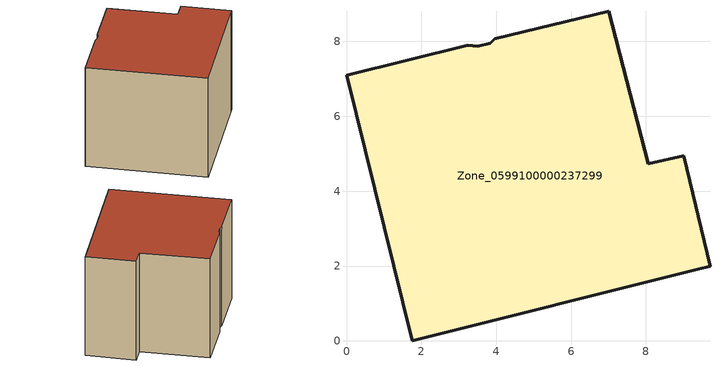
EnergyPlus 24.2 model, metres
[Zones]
Zone_0599100000237299
 floor ground (C_G): 3.83,7.95 3.96,8.07 7,8.81 8.06,4.73 9.01,4.95 9.71,1.99 9.38,1.92 1.76,0 0,7.1 3.23,7.89 3.5,7.87 z0
 wall outside (C_F): 9.01,4.95 8.06,4.73 7,8.81 3.96,8.07 3.83,7.95 3.5,7.87 3.23,7.89 0,7.1 1.76,0 9.38,1.92 9.71,1.99 9.01,4.95 z0:6.63
 roof outside (C_R): 3.96,8.07 3.83,7.95 3.5,7.87 3.23,7.89 0,7.1 1.76,0 9.38,1.92 9.71,1.99 9.01,4.95 8.06,4.73 7,8.81 z6.63
[BUILDING]
Pand.0599100000237299: North Axis=0; Terrain=City; Loads Convergence Tolerance Value=0.04; Temperature Convergence Tolerance Value=0.4; Solar Distribution=FullExterior; Maximum Number of Warmup Days=25; Minimum Number of Warmup Days=1
[Site:Location]
Rotterdam.The.Hague.AP_ZH_NLD Design_Conditions: Latitude=51.96; Longitude=4.45; Time Zone=1; Elevation=-4.5
[SITE:GROUNDTEMPERATURE:BUILDINGSURFACE]
18, 18, 18, 18, 18, 18, 18, 18, 18, 18, 18, 18
[MATERIAL] Thermal Absorptance=0.9; Solar Absorptance=0.7; Visible Absorptance=0.7
Name | Roughness | Thickness | Conductivity | Density | Specific Heat
G.TC.1946 | MediumSmooth | 0.15 | 1 | 540 | 1210
F.TC.1946 | Rough | 0.3 | 0.857143 | 1920 | 840
R.TC.1946 | MediumRough | 0.2 | 0.909091 | 1500 | 1000
[CONSTRUCTION]
C_G: G.TC.1946
C_F: F.TC.1946
C_R: R.TC.1946
[ZONE]
Zone_0599100000237299: Type=1; Multiplier=1; Ceiling Height=Autocalculate; Volume=Autocalculate; Floor Area=autocalculate; Part of Total Floor Area=Yes
[ZONEINFILTRATION:DESIGNFLOWRATE]
Infil_Zone_0599100000237299: Zone or ZoneList or Space or SpaceList=Zone_0599100000237299; Schedule=AlwaysOn; Design Flow Rate Calculation Method=Flow/Area; Flow Rate per Floor Area=0.003; Constant Term Coefficient=1; Temperature Term Coefficient=0; Velocity Term Coefficient=0; Velocity Squared Term Coefficient=0
[HVACTEMPLATE:ZONE:IDEALLOADSAIRSYSTEM]
Zone_0599100000237299: Maximum Heating Supply Air Temperature=50; Minimum Cooling Supply Air Temperature=13; Maximum Heating Supply Air Humidity Ratio=0.0156; Minimum Cooling Supply Air Humidity Ratio=0.0077; Heating Limit=NoLimit; Cooling Limit=NoLimit; Dehumidification Control Type=ConstantSensibleHeatRatio; Cooling Sensible Heat Ratio=0.7; Dehumidification Setpoint=60; Humidification Control Type=None; Humidification Setpoint=30; Outdoor Air Method=None; Outdoor Air Flow Rate per Person=0.00944; Outdoor Air Flow Rate per Zone Floor Area=0; Outdoor Air Flow Rate per Zone=0; Demand Controlled Ventilation Type=None; Outdoor Air Economizer Type=NoEconomizer; Heat Recovery Type=None; Sensible Heat Recovery Effectiveness=0.7; Latent Heat Recovery Effectiveness=0.65
[ZONECONTROL:THERMOSTAT]
ThermostatControl_Zone_0599100000237299: Zone or ZoneList=Zone_0599100000237299; Control Type Schedule=DualSetpointControlType; Control 1=Thermostat_Zone_0599100000237299; Temperature Difference Between Cutout And Setpoint=0
[THERMOSTATSETPOINT:DUALSETPOINT]
Thermostat_Zone_0599100000237299: Heating Setpoint Temperature Schedule=HeatingSetpoint_Zone_0599100000237299; Cooling Setpoint Temperature Schedule=CoolingSetpoint_Zone_0599100000237299
[SCHEDULE:COMPACT]
HeatingSetpoint_Zone_0599100000237299: Through: 12/31, For: AllDays, Until: 24:00, 21
CoolingSetpoint_Zone_0599100000237299: Through: 12/31, For: AllDays, Until: 24:00, 24
DualSetpointControlType: Through: 12/31, For: AllDays, Until: 24:00, 4
AlwaysOn: Through: 12/31, For: AllDays, Until: 24:00, 1
